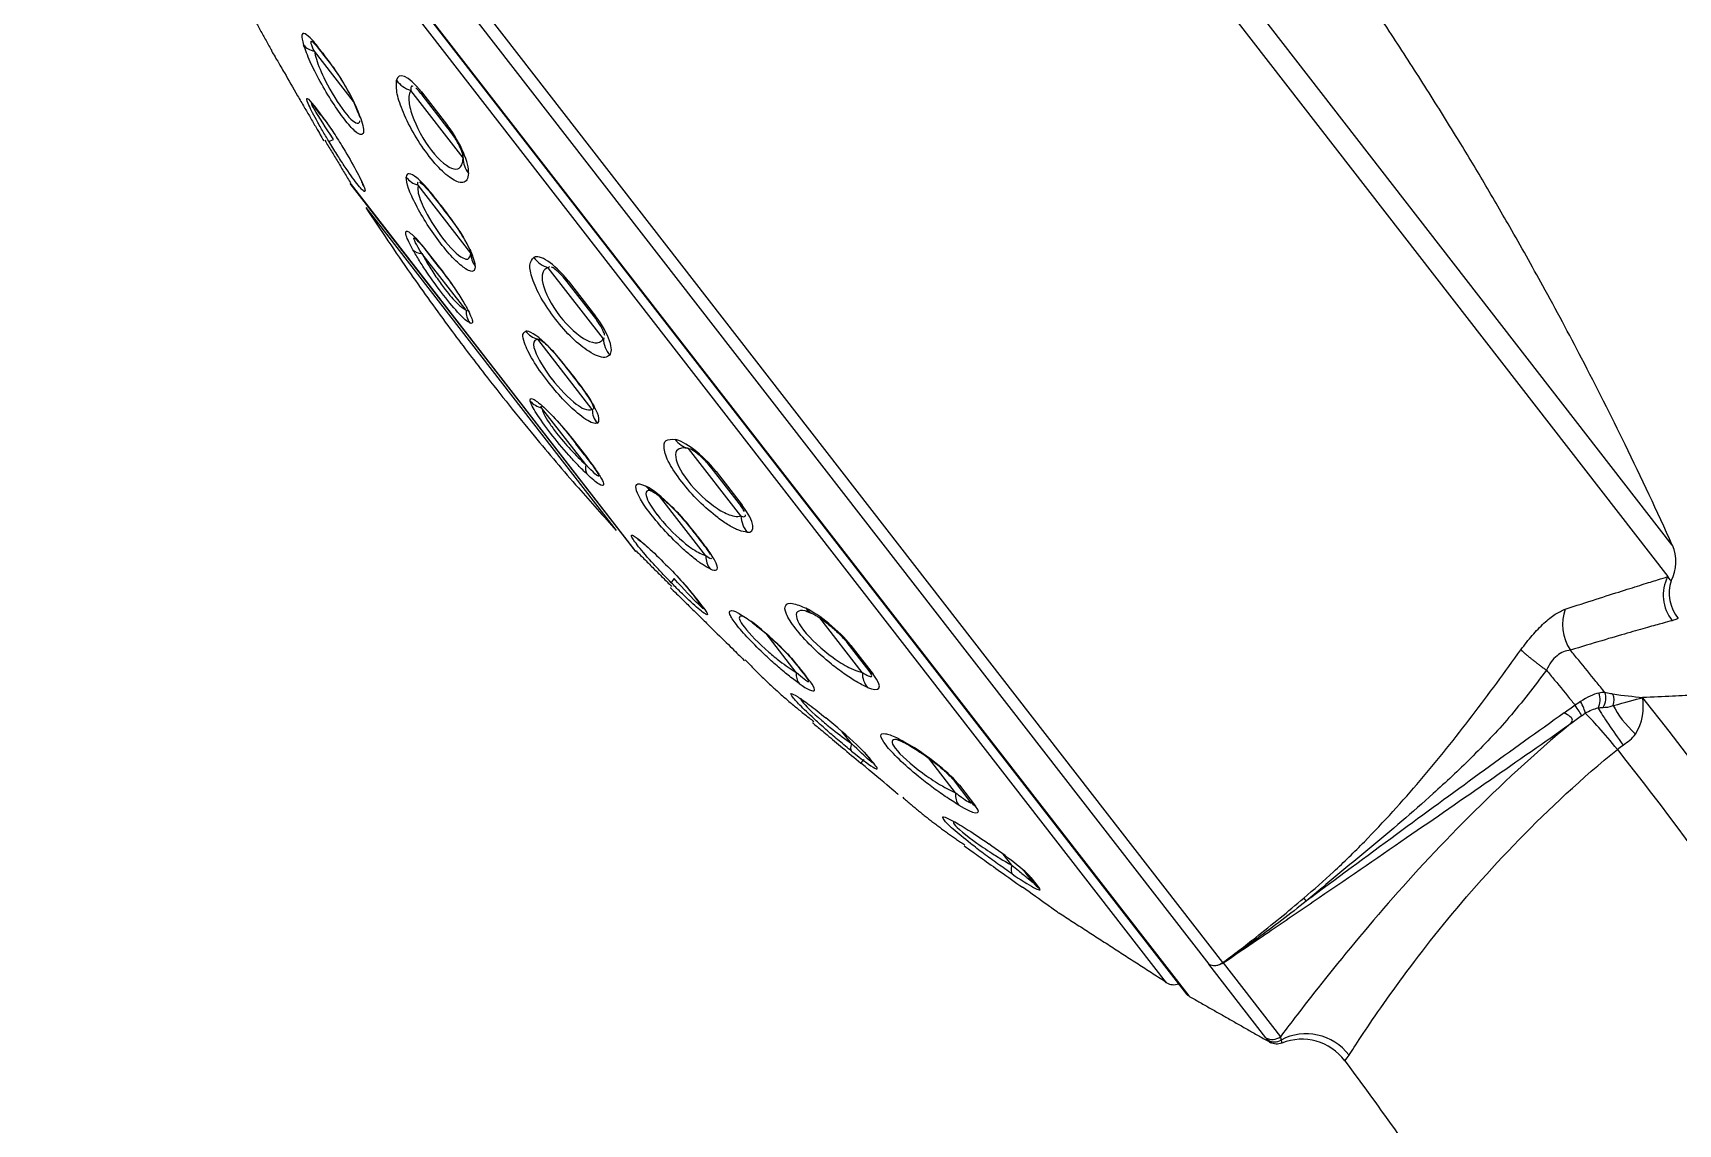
# Model space of a CAD drawing. Extents: x 0 to 1354, y 0 to 992.
# Drawn here: x 839.1 to 900.7, y 640.3 to 681.1 of the extents above; entities that cross this region are included whole.
import ezdxf

# ---------------------------------------------------------------- set-up
doc = ezdxf.new("R2010")
doc.units = 0
doc.header["$LTSCALE"] = 10
doc.header["$MEASUREMENT"] = 0
doc.layers.add('1', color=7, linetype='CONTINUOUS')

msp = doc.modelspace()

# ---------------------------------------------------------------- linework, layer by layer
at = {"layer": '1', "color": 7, "linetype": 'Continuous', "lineweight": -3}
for p, q in [((859.569, 713.246), (900.275, 660.768)), ((900.442, 661.945), (860.87, 712.961)), ((883.635, 646.34), (839.315, 703.476)), ((839.135, 702.957), (883.104, 646.271)), ((840.041, 699.636), (861.198, 672.36)), ((840.092, 699.536), (882.272, 645.158)), ((881.531, 645.58), (840.316, 698.714)), ((848.06, 680.424), (848.062, 680.422)), ((851.12, 678.533), (849.66, 680.416)), ((849.983, 680.34), (849.965, 680.364)), ((850.034, 680.238), (850.016, 680.262)), ((850.034, 680.238), (850.056, 680.21)), ((855.225, 676.426), (853.265, 678.953)), ((853.664, 678.899), (854.641, 677.64)), ((854.656, 677.541), (853.689, 678.787)), ((849.65, 678.375), (849.85, 678.116)), ((849.903, 678.033), (849.704, 678.29)), ((856.342, 668.593), (851.005, 675.474)), ((851.031, 675.437), (861.65, 661.747)), ((855.513, 672.87), (853.542, 675.412)), ((851.586, 674.573), (860.952, 662.499)), ((854.4, 674.647), (854.378, 674.675)), ((854.413, 674.593), (854.391, 674.621)), ((855.331, 670.73), (853.683, 672.854)), ((854.007, 672.757), (854.332, 672.339)), ((854.346, 672.305), (854.024, 672.72)), ((855.522, 672.72), (855.515, 672.723)), ((860.468, 669.666), (858.407, 672.323)), ((861.198, 672.36), (882.356, 645.084)), ((860.131, 670.483), (859.115, 671.793)), ((859.148, 671.83), (860.175, 670.506)), ((860.052, 667.019), (858.011, 669.65)), ((861.68, 661.712), (856.342, 668.593)), ((859.283, 668.316), (859.26, 668.345)), ((859.311, 668.315), (859.288, 668.345)), ((859.808, 664.958), (858.16, 667.083)), ((859.763, 665.322), (859.441, 665.737)), ((859.47, 665.715), (859.795, 665.296)), ((865.611, 663.036), (863.651, 665.563)), ((865.556, 663.488), (864.59, 664.734)), ((864.682, 664.696), (865.658, 663.436)), ((864.3, 661.542), (862.569, 663.773)), ((865.556, 663.488), (865.622, 663.403)), ((863.985, 662.254), (863.964, 662.28)), ((864.053, 662.202), (864.032, 662.228)), ((864.083, 659.752), (863.884, 660.008)), ((863.951, 659.937), (864.152, 659.678)), ((870.149, 657.185), (868.566, 659.227)), ((867.683, 657.181), (866.553, 658.638)), ((870.401, 657.243), (869.579, 658.303)), ((869.724, 658.195), (870.555, 657.124)), ((865.742, 657.629), (865.74, 657.631)), ((867.854, 657.265), (867.869, 657.246)), ((867.884, 657.227), (867.869, 657.246)), ((867.986, 657.132), (867.97, 657.151)), ((870.401, 657.243), (870.406, 657.236)), ((869.744, 654.524), (869.4, 654.967)), ((870.287, 654.129), (870.446, 653.923)), ((873.639, 652.686), (872.624, 653.996)), ((870.455, 653.913), (870.446, 653.923)), ((870.578, 653.789), (870.57, 653.8)), ((874.19, 652.357), (873.593, 653.127)), ((873.782, 652.964), (874.385, 652.186)), ((871.474, 652.633), (871.48, 652.626)), ((875.739, 649.979), (875.421, 650.389)), ((876.554, 649.31), (876.24, 649.715)), ((876.457, 649.515), (876.774, 649.106)), ((877.495, 648.176), (877.488, 648.186)), ((883.108, 646.269), (883.104, 646.271)), ((885.242, 643.518), (883.108, 646.269)), ((883.587, 646.303), (883.592, 646.297)), ((883.643, 646.32), (885.784, 643.56)), ((885.839, 643.322), (885.84, 643.32))]:
    msp.add_line(p, q, dxfattribs=at)
for centre, radius, start, end in [((851.426, 675.743), 0.5, 212.49849, 217.7995), ((862.045, 662.054), 0.5, 217.7995, 223.10116), ((899.075, 661.328), 1.5, 331.57168, 24.28369), ((901.822, 660.153), 1.5, 162.11647, 219.10342), ((881.791, 646.007), 0.5, 238.70103, 291.53692), ((882.509, 645.342), 0.3, 217.7995, 239.28486), ((886.589, 641.466), 2, 36.67825, 112.01392)]:
    msp.add_arc(centre, radius, start, end, dxfattribs=at)
at = {"layer": '1', "color": 7, "linetype": 'Continuous', "lineweight": -3, "extrusion": (-6.12323e-17, 7.4988e-33, -1)}
msp.add_arc((-885.652, 643.783), 0.5, 247.98608, 298.57638, dxfattribs=at)
at = {"layer": '1', "color": 7, "linetype": 'Continuous', "lineweight": -3}
for centre, major_axis, ratio, start_param, end_param in [((849.946, 681.047), (-0.763, -0.24), 0.790647, 0.258383, 0.955246), ((848.762, 680.81), (-0.632, -0.49), 0.999814, 6.129539, 6.283185), ((850.667, 680.729), (-0.632, -0.49), 0.601951, 6.04877, 6.283185), ((853.556, 679.828), (-0.984, 0.179), 0.920519, 0.762673, 1.440702), ((854.479, 679.4), (-0.79, -0.613), 0.336273, 5.969297, 6.283185), ((850.336, 678.78), (0.632, 0.49), 0.820215, 2.987946, 3.141593), ((850.535, 678.524), (-0.632, -0.49), 0.797517, 6.129539, 6.283185), ((852.07, 678.309), (-0.759, -0.252), 0.768418, 6.253134, 6.575553), ((855.446, 678.154), (0.79, 0.613), 0.281505, 2.827704, 3.141593), ((850.882, 677.466), (-0.684, -0.414), 0.069588, 0.056778, 0.698233), ((856.224, 676.388), (-0.998, 0.063), 0.898066, 0.027091, 0.70512), ((852.184, 675.786), (-0.748, -0.283), 0.920959, 6.24363, 6.510766), ((853.752, 676.14), (-0.799, 0.038), 0.944594, 0.651641, 1.348505), ((855.024, 675.112), (0.632, 0.49), 0.274487, 2.907178, 3.141593), ((855.046, 675.083), (-0.632, -0.49), 0.272839, 6.04877, 6.283185), ((854, 673.446), (-0.698, -0.391), 0.638772, 0.144702, 0.786157), ((854.656, 673.21), (0.632, 0.49), 0.327322, 2.987946, 3.141593), ((856.312, 672.84), (-0.8, -0.014), 0.934499, 6.22356, 6.920424), ((858.64, 673.272), (-0.51, 0.86), 0.956087, 1.665107, 2.343136), ((854.978, 672.795), (-0.632, -0.49), 0.290596, 6.129539, 6.283185), ((859.905, 672.406), (-0.79, -0.613), 0.028793, 5.969297, 6.283185), ((856.108, 670.728), (0.359, 0.715), 0.963967, 2.019888, 2.661343), ((860.921, 671.096), (0.79, 0.613), 0.028793, 3.141593, 3.455481), ((858.184, 670.427), (-0.15, 0.786), 0.970968, 2.0263, 2.723163), ((861.446, 669.655), (-0.706, 0.708), 0.956087, 0.798457, 1.476486), ((859.892, 668.835), (0.632, 0.49), 0.091415, 3.141593, 3.376008), ((859.915, 668.806), (-0.632, -0.49), 0.093121, 0, 0.234415), ((858.352, 667.835), (-0.782, -0.17), 0.963967, 0.480249, 1.121705), ((860.834, 667.011), (-0.263, 0.756), 0.974371, 1.233845, 1.930708), ((860.073, 666.227), (0.632, 0.49), 0.290596, 3.141593, 3.295239), ((863.862, 666.54), (0.188, 0.982), 0.898066, 2.436473, 3.114501), ((860.395, 665.812), (-0.632, -0.49), 0.327322, 0, 0.153647), ((860.46, 665.118), (0.552, 0.579), 0.638772, 2.355436, 2.996891), ((865.38, 665.347), (-0.79, -0.613), 0.281505, 0, 0.313888), ((862.642, 664.68), (0.363, 0.713), 0.866208, 2.726411, 3.118255), ((866.346, 664.101), (0.79, 0.613), 0.336273, 3.141593, 3.455481), ((866.531, 663.1), (0.071, 0.997), 0.920519, 1.700891, 2.378919), ((862.275, 662.777), (0.46, 0.655), 0.920959, 2.914012, 3.198367), ((864.596, 662.771), (0.632, 0.49), 0.444971, 3.141593, 3.376008), ((864.617, 662.744), (-0.632, -0.49), 0.446505, 0, 0.234415), ((865.024, 661.609), (0.341, 0.724), 0.882649, 2.049803, 2.746667), ((901.589, 660.06), (0.421, -1.44), 0.990409, 3.938422, 5.107345), ((863.578, 661.098), (0.572, 0.56), 0.069588, 2.443359, 3.084815), ((864.516, 660.499), (0.632, 0.49), 0.797517, 3.141593, 3.295239), ((864.715, 660.242), (-0.632, -0.49), 0.820215, 0, 0.153647), ((868.711, 660.29), (0.439, 0.899), 0.752136, 2.751698, 3.1274), ((897.626, 658.844), (0.449, -1.431), 0.845009, 3.953017, 5.044547), ((866.524, 659.675), (0.47, 0.647), 0.644461, 2.929366, 3.225859), ((870.369, 658.915), (-0.79, -0.613), 0.564247, 0, 0.313888), ((866.29, 658.213), (0.632, 0.49), 0.999814, 3.141593, 3.295239), ((868.317, 657.364), (0.464, 0.651), 0.67172, 2.272821, 2.969684), ((868.501, 657.737), (0.632, 0.49), 0.738431, 3.141593, 3.376008), ((868.516, 657.717), (-0.632, -0.49), 0.739586, 0, 0.234415), ((870.98, 657.364), (0.4, 0.917), 0.794845, 2.089679, 2.767708), ((871.191, 657.856), (0.79, 0.613), 0.610836, 3.141593, 3.455481), ((896.912, 656.016), (0.25, -0.433), 0.241791, 0.465728, 1.609611), ((897.409, 656.182), (0.022, -0.5), 0.658101, 0.827819, 2.023829), ((898.692, 654.545), (-1.171, 1.621), 0.059104, 0.58893, 1.575202), ((897.583, 656.168), (-0.108, -0.488), 0.728057, 1.102948, 2.311081), ((897.881, 656.099), (-0.086, -0.493), 0.754515, 1.387842, 2.281452), ((899.63, 655.332), (-1.467, 1.359), 0.361279, 0.764358, 1.515616), ((898.265, 654.218), (-1.26, 1.553), 0.07539, 4.709308, 5.830934), ((870.268, 654.848), (0.503, 0.622), 0.370072, 2.384959, 3.081822), ((872.71, 655.134), (0.531, 0.847), 0.532582, 2.913526, 3.209486), ((870.613, 654.403), (0.513, 0.614), 0.018443, 2.467967, 3.16483), ((870.613, 654.403), (0.513, 0.614), 0.018443, 2.467967, 3.16483), ((871.079, 654.414), (0.632, 0.49), 0.932162, 3.141593, 3.376008), ((871.087, 654.403), (-0.632, -0.49), 0.932781, 0, 0.234415), ((874.383, 653.74), (-0.79, -0.613), 0.791757, 0, 0.313888), ((874.359, 653.008), (0.516, 0.857), 0.591366, 2.274383, 2.952412), ((874.981, 652.97), (0.79, 0.613), 0.825606, 3.141593, 3.455481), ((876.337, 650.458), (0.563, 0.827), 0.329999, 2.392717, 3.070746), ((877.03, 650.328), (-0.79, -0.613), 0.941765, 0, 0.313888), ((876.72, 649.965), (0.578, 0.816), 0.03633, 2.96891, 3.166156), ((877.344, 649.923), (0.79, 0.613), 0.95956, 3.141593, 3.455481), ((884.953, 647.168), (0.095, -0.121), 0.06588, 3.583979, 4.233587), ((883.356, 646.695), (-0.395, -0.306), 0.902957, 0.411505, 1.57674), ((883.359, 646.693), (-0.395, -0.306), 0.902957, 0.411549, 1.45248), ((852.715, 685.664), (43.775, 33.955), 0.902958, 4.717243, 4.718332), ((885.482, 643.956), (0.395, 0.306), 0.995323, 3.553142, 4.703662), ((886.791, 641.705), (-1.615, 1.179), 0.972943, 4.421123, 5.84877), ((885.563, 643.869), (0.344, 0.362), 0.994828, 3.402967, 4.41939)]:
    msp.add_ellipse(centre, major_axis=major_axis, ratio=ratio, start_param=start_param, end_param=end_param, dxfattribs=at)
for points, knots in [([(900.442, 661.945), (899.873, 663.208), (898.772, 665.552), (897.145, 668.78), (895.695, 671.491), (894.449, 673.71), (893.358, 675.581), (892.277, 677.375), (891.118, 679.231), (889.789, 681.285), (888.195, 683.652), (886.153, 686.541), (884.571, 688.648), (883.679, 689.798)], [0, 0, 0, 0, 0.127492, 0.238457, 0.332806, 0.410489, 0.472843, 0.532186, 0.603305, 0.674314, 0.75745, 0.866048, 1, 1, 1, 1]), ([(849.965, 680.364), (849.836, 680.529), (849.706, 680.699), (849.477, 680.954), (849.38, 681.039), (849.176, 681.132), (849.159, 680.971), (849.257, 680.661)], [0, 0, 0, 0, 0.25, 0.25, 0.5, 0.5, 1, 1, 1, 1]), ([(851.398, 677.9), (851.434, 677.781), (851.503, 677.552), (851.505, 677.353), (851.418, 677.271), (851.204, 677.373), (850.8, 677.836), (850.33, 678.5), (849.875, 679.28), (849.472, 680.066), (849.329, 680.461), (849.257, 680.661)], [0, 0, 0, 0, 0.087607, 0.169371, 0.250856, 0.377447, 0.501128, 0.621802, 0.747777, 0.872041, 1, 1, 1, 1]), ([(849.66, 680.416), (849.548, 680.651), (849.503, 680.801), (849.56, 680.789), (849.566, 680.787), (849.573, 680.783)], [0, 0, 0, 0, 0.910021, 0.910021, 1, 1, 1, 1]), ([(849.573, 680.783), (849.601, 680.766), (849.645, 680.723), (849.783, 680.563), (849.888, 680.427), (850.016, 680.262)], [0, 0, 0, 0, 0.445139, 0.445139, 1, 1, 1, 1]), ([(848.062, 680.422), (848.074, 680.403), (848.097, 680.366), (848.273, 680.067), (848.583, 679.536), (848.952, 678.898), (849.283, 678.327), (849.429, 678.075), (849.501, 677.951)], [0, 0, 0, 0, 0.178327, 0.339125, 0.500023, 0.752204, 0.878517, 1, 1, 1, 1]), ([(849.66, 680.416), (849.682, 680.322), (849.749, 680.028), (850.088, 679.215), (850.559, 678.447), (851.016, 677.858), (851.277, 677.65), (851.355, 677.77), (851.363, 677.82)], [0, 0, 0, 0, 0.097099, 0.305185, 0.602436, 0.603236, 0.900981, 1, 1, 1, 1]), ([(851.398, 677.9), (851.291, 678.223), (851.07, 678.691), (850.668, 679.38), (850.524, 679.605), (850.244, 680.004), (850.113, 680.173), (849.983, 680.34)], [0, 0, 0, 0, 0.5, 0.5, 0.75, 0.75, 1, 1, 1, 1]), ([(850.018, 680.261), (850.146, 680.104), (850.338, 679.846), (850.606, 679.451), (850.792, 679.151), (850.959, 678.853), (851.153, 678.47), (851.255, 678.223), (851.305, 678.073)], [0, 0, 0, 0, 0.266623, 0.392615, 0.515594, 0.636826, 0.757699, 1, 1, 1, 1]), ([(855.427, 675.854), (855.413, 675.764), (855.386, 675.588), (855.231, 675.489), (854.961, 675.534), (854.541, 675.8), (853.954, 676.459), (853.384, 677.289), (852.972, 678.129), (852.714, 678.876), (852.725, 679.177), (852.731, 679.331)], [0, 0, 0, 0, 0.087456, 0.169153, 0.25014, 0.377375, 0.499739, 0.622279, 0.749894, 0.871256, 1, 1, 1, 1]), ([(850.2, 677.049), (850.119, 677.185), (849.951, 677.467), (849.657, 677.99), (849.387, 678.52), (849.338, 678.753), (849.543, 678.504), (849.65, 678.375)], [0, 0, 0, 0, 0.121003, 0.24993, 0.500418, 0.740079, 1, 1, 1, 1]), ([(853.265, 678.953), (853.248, 678.917), (853.201, 678.82), (853.185, 678.539), (853.313, 677.887), (853.743, 677.087), (854.337, 676.321), (854.835, 675.925), (855.119, 676.047), (855.206, 676.235), (855.22, 676.375), (855.225, 676.426)], [0, 0, 0, 0, 0.046355, 0.127416, 0.254336, 0.50001, 0.500136, 0.746142, 0.872777, 0.954138, 1, 1, 1, 1]), ([(853.354, 679.105), (853.308, 679.121), (853.257, 679.102), (853.262, 678.995), (853.265, 678.953)], [0, 0, 0, 0, 0.602963, 1, 1, 1, 1]), ([(853.689, 678.787), (853.633, 678.856), (853.548, 678.959), (853.477, 679.024), (853.455, 679.043)], [0, 0, 0, 0, 0.664787, 1, 1, 1, 1]), ([(850.376, 677.118), (850.093, 677.545), (849.82, 677.977), (849.595, 678.364), (849.552, 678.445), (849.556, 678.474), (849.605, 678.417), (849.704, 678.29)], [0, 0, 0, 0, 0.5, 0.5, 0.75, 0.75, 1, 1, 1, 1]), ([(849.85, 678.116), (849.945, 677.99), (850.126, 677.75), (850.474, 677.23), (850.882, 676.571), (851.218, 675.977), (851.429, 675.56), (851.486, 675.423), (851.514, 675.355)], [0, 0, 0, 0, 0.178327, 0.339125, 0.500023, 0.752204, 0.878517, 1, 1, 1, 1]), ([(849.888, 678.053), (849.952, 677.97), (850.087, 677.79), (850.245, 677.567), (850.324, 677.452)], [0, 0, 0, 0, 0.515527, 1, 1, 1, 1]), ([(849.501, 677.951), (849.578, 677.817), (849.729, 677.557), (849.948, 677.18), (850.015, 677.063), (850.015, 677.062), (850.015, 677.062)], [0, 0, 0, 0, 0.26018, 0.505794, 0.999067, 1, 1, 1, 1]), ([(855.225, 676.426), (855.223, 676.469), (855.217, 676.575), (855.103, 676.857), (854.899, 677.212), (854.727, 677.444), (854.656, 677.541)], [0, 0, 0, 0, 0.200427, 0.49953, 0.790892, 1, 1, 1, 1]), ([(851.514, 675.355), (851.534, 675.296), (851.573, 675.18), (851.527, 675.143), (851.287, 675.402), (850.875, 675.983), (850.493, 676.571), (850.3, 676.887), (850.2, 677.049)], [0, 0, 0, 0, 0.130106, 0.252927, 0.499594, 0.746402, 0.869479, 1, 1, 1, 1]), ([(851.333, 675.747), (851.333, 675.747), (851.372, 675.664), (851.403, 675.594), (851.425, 675.535)], [0, 0, 0, 0, 0.000115, 1, 1, 1, 1]), ([(854.378, 674.675), (854.223, 674.875), (854.064, 675.08), (853.759, 675.434), (853.614, 675.581), (853.25, 675.881), (853.104, 675.886), (853.096, 675.712)], [0, 0, 0, 0, 0.25, 0.25, 0.5, 0.5, 1, 1, 1, 1]), ([(855.677, 672.384), (855.67, 672.32), (855.658, 672.196), (855.527, 672.168), (855.288, 672.281), (854.91, 672.595), (854.383, 673.216), (853.858, 673.953), (853.443, 674.68), (853.138, 675.339), (853.11, 675.586), (853.096, 675.712)], [0, 0, 0, 0, 0.087607, 0.169371, 0.250856, 0.377447, 0.501128, 0.621802, 0.747777, 0.872041, 1, 1, 1, 1]), ([(853.587, 675.526), (853.614, 675.516), (853.651, 675.491), (853.769, 675.385), (853.863, 675.283), (854.096, 675.003), (854.236, 674.822), (854.391, 674.621)], [0, 0, 0, 0, 0.248031, 0.248031, 0.624016, 0.624016, 1, 1, 1, 1]), ([(853.542, 675.412), (853.533, 675.357), (853.507, 675.184), (853.706, 674.55), (854.179, 673.78), (854.731, 673.07), (855.136, 672.679), (855.455, 672.611), (855.491, 672.771), (855.513, 672.87)], [0, 0, 0, 0, 0.080562, 0.253207, 0.499831, 0.500495, 0.747529, 0.843295, 1, 1, 1, 1]), ([(851.586, 674.573), (852.129, 673.741), (853.161, 672.214), (854.651, 670.144), (855.591, 668.904), (856.024, 668.346)], [0, 0, 0, 0, 0.389678, 0.722924, 1, 1, 1, 1]), ([(855.677, 672.384), (855.674, 672.573), (855.532, 672.938), (855.166, 673.58), (855.021, 673.807), (854.714, 674.243), (854.556, 674.445), (854.4, 674.647)], [0, 0, 0, 0, 0.5, 0.5, 0.75, 0.75, 1, 1, 1, 1]), ([(854.413, 674.593), (854.571, 674.39), (854.725, 674.192), (855, 673.818), (855.119, 673.645), (855.219, 673.488), (855.221, 673.483), (855.224, 673.479)], [0, 0, 0, 0, 0.492929, 0.492929, 0.985859, 0.985859, 1, 1, 1, 1]), ([(853.345, 672.995), (853.29, 673.097), (853.177, 673.307), (853.059, 673.603), (853.076, 673.764), (853.427, 673.481), (853.809, 673.005), (854.007, 672.757)], [0, 0, 0, 0, 0.121003, 0.24993, 0.500418, 0.740079, 1, 1, 1, 1]), ([(853.403, 673.435), (853.433, 673.422), (853.494, 673.365), (853.692, 673.142), (853.842, 672.955), (854.024, 672.72)], [0, 0, 0, 0, 0.462834, 0.462834, 1, 1, 1, 1]), ([(855.471, 670.254), (855.419, 670.287), (855.319, 670.35), (855.009, 670.654), (854.5, 671.261), (853.954, 672.015), (853.572, 672.603), (853.422, 672.862), (853.345, 672.995)], [0, 0, 0, 0, 0.130106, 0.252927, 0.499594, 0.746402, 0.869479, 1, 1, 1, 1]), ([(853.683, 672.854), (853.763, 672.707), (853.918, 672.421), (854.237, 671.936), (854.609, 671.424), (855.049, 670.91), (855.234, 670.792), (855.331, 670.73)], [0, 0, 0, 0, 0.179168, 0.347393, 0.501625, 0.737142, 1, 1, 1, 1]), ([(860.706, 669.05), (860.649, 669.013), (860.541, 668.942), (860.265, 669), (859.866, 669.211), (859.319, 669.64), (858.875, 670.147), (858.48, 670.656), (858.097, 671.214), (857.786, 671.924), (857.672, 672.485), (857.803, 672.631), (857.87, 672.706)], [0, 0, 0, 0, 0.087458, 0.169158, 0.250147, 0.37738, 0.499751, 0.500394, 0.622942, 0.750385, 0.871489, 1, 1, 1, 1]), ([(854.332, 672.339), (854.473, 672.153), (854.74, 671.801), (855.114, 671.247), (855.441, 670.694), (855.584, 670.348), (855.569, 670.223), (855.503, 670.244), (855.471, 670.254)], [0, 0, 0, 0, 0.178327, 0.339125, 0.500023, 0.752204, 0.878517, 1, 1, 1, 1]), ([(858.407, 672.323), (858.373, 672.31), (858.279, 672.273), (858.171, 672.111), (858.152, 671.649), (858.521, 670.927), (859.145, 670.122), (859.753, 669.585), (860.206, 669.49), (860.388, 669.555), (860.447, 669.636), (860.468, 669.666)], [0, 0, 0, 0, 0.046355, 0.127416, 0.254336, 0.50001, 0.500136, 0.746142, 0.872777, 0.954138, 1, 1, 1, 1]), ([(859.115, 671.793), (859.045, 671.878), (858.879, 672.082), (858.676, 672.264), (858.567, 672.328), (858.531, 672.342)], [0, 0, 0, 0, 0.303083, 0.72806, 1, 1, 1, 1]), ([(860.517, 669.782), (860.513, 669.82), (860.478, 669.941), (860.353, 670.182), (860.196, 670.394), (860.131, 670.483)], [0, 0, 0, 0, 0.269795, 0.694903, 1, 1, 1, 1]), ([(860.237, 666.505), (860.185, 666.5), (860.083, 666.49), (859.824, 666.629), (859.453, 666.912), (858.951, 667.386), (858.34, 668.112), (857.782, 668.905), (857.511, 669.485), (857.425, 669.861), (857.518, 669.92), (857.565, 669.95)], [0, 0, 0, 0, 0.087565, 0.16929, 0.250736, 0.377265, 0.500887, 0.639925, 0.78603, 0.891403, 1, 1, 1, 1]), ([(859.288, 668.345), (859.127, 668.552), (858.962, 668.765), (858.62, 669.167), (858.444, 669.355), (857.957, 669.812), (857.689, 669.974), (857.565, 669.95)], [0, 0, 0, 0, 0.25, 0.25, 0.5, 0.5, 1, 1, 1, 1]), ([(858.011, 669.65), (857.97, 669.637), (857.839, 669.598), (857.848, 669.211), (858.248, 668.535), (858.819, 667.799), (859.314, 667.294), (859.822, 666.98), (859.964, 667.004), (860.052, 667.019)], [0, 0, 0, 0, 0.080562, 0.253207, 0.499831, 0.500495, 0.747529, 0.843295, 1, 1, 1, 1]), ([(858.053, 669.651), (858.123, 669.633), (858.25, 669.535), (858.533, 669.244), (858.66, 669.099), (858.942, 668.755), (859.099, 668.553), (859.26, 668.345)], [0, 0, 0, 0, 0.443294, 0.443294, 0.721647, 0.721647, 1, 1, 1, 1]), ([(856.024, 668.346), (856.63, 667.564), (857.781, 666.128), (859.433, 664.186), (860.473, 663.023), (860.952, 662.499)], [0, 0, 0, 0, 0.388064, 0.721562, 1, 1, 1, 1]), ([(859.283, 668.316), (859.445, 668.106), (859.594, 667.915), (859.837, 667.582), (859.931, 667.442), (860.068, 667.205), (860.103, 667.117), (860.105, 667.067)], [0, 0, 0, 0, 0.320135, 0.320135, 0.64027, 0.64027, 1, 1, 1, 1]), ([(860.237, 666.505), (860.35, 666.544), (860.32, 666.766), (860.051, 667.283), (859.926, 667.484), (859.635, 667.898), (859.473, 668.106), (859.311, 668.315)], [0, 0, 0, 0, 0.5, 0.5, 0.75, 0.75, 1, 1, 1, 1]), ([(857.734, 667.336), (857.733, 667.369), (857.73, 667.438), (857.86, 667.415), (858.19, 667.171), (858.838, 666.505), (859.254, 665.985), (859.47, 665.715)], [0, 0, 0, 0, 0.121003, 0.24993, 0.500418, 0.740079, 1, 1, 1, 1]), ([(859.86, 664.596), (859.751, 664.703), (859.538, 664.912), (859.064, 665.427), (858.47, 666.143), (858.008, 666.788), (857.789, 667.165), (857.753, 667.278), (857.734, 667.336)], [0, 0, 0, 0, 0.130106, 0.252927, 0.499594, 0.746402, 0.869479, 1, 1, 1, 1]), ([(858.16, 667.083), (858.177, 667.016), (858.211, 666.887), (858.425, 666.536), (858.756, 666.077), (859.267, 665.472), (859.621, 665.136), (859.808, 664.958)], [0, 0, 0, 0, 0.179168, 0.347393, 0.501625, 0.737142, 1, 1, 1, 1]), ([(865.845, 662.425), (865.747, 662.441), (865.558, 662.474), (865.174, 662.671), (864.671, 663.017), (864.034, 663.561), (863.373, 664.316), (862.876, 665.052), (862.705, 665.581), (862.766, 665.917), (863.018, 665.907), (863.148, 665.901)], [0, 0, 0, 0, 0.087456, 0.169153, 0.25014, 0.377375, 0.499739, 0.622279, 0.749894, 0.871256, 1, 1, 1, 1]), ([(859.763, 665.322), (859.944, 665.088), (860.088, 664.897), (860.255, 664.65), (860.295, 664.576), (860.301, 664.543)], [0, 0, 0, 0, 0.538648, 0.538648, 1, 1, 1, 1]), ([(859.795, 665.296), (859.927, 665.122), (860.178, 664.791), (860.422, 664.405), (860.517, 664.149), (860.384, 664.16), (860.122, 664.354), (859.946, 664.516), (859.86, 664.596)], [0, 0, 0, 0, 0.178327, 0.339125, 0.500023, 0.752204, 0.878517, 1, 1, 1, 1]), ([(863.651, 665.563), (863.6, 665.571), (863.461, 665.593), (863.257, 665.555), (863.069, 665.31), (863.33, 664.728), (863.923, 663.962), (864.592, 663.346), (865.192, 663.061), (865.467, 663.007), (865.573, 663.028), (865.611, 663.036)], [0, 0, 0, 0, 0.046355, 0.127416, 0.254336, 0.50001, 0.500136, 0.746142, 0.872777, 0.954138, 1, 1, 1, 1]), ([(864.59, 664.734), (864.514, 664.828), (864.332, 665.052), (864.037, 665.339), (863.818, 665.5), (863.726, 665.538), (863.702, 665.546)], [0, 0, 0, 0, 0.226858, 0.544954, 0.873301, 1, 1, 1, 1]), ([(864.463, 661.057), (864.367, 661.108), (864.181, 661.207), (863.815, 661.483), (863.35, 661.888), (862.78, 662.449), (862.217, 663.116), (861.802, 663.711), (861.66, 664.088), (861.706, 664.293), (861.941, 664.201), (862.061, 664.154)], [0, 0, 0, 0, 0.087607, 0.169371, 0.250856, 0.377447, 0.501128, 0.621802, 0.747777, 0.872041, 1, 1, 1, 1]), ([(862.215, 663.987), (862.112, 663.999), (861.966, 663.894), (862.217, 663.418), (862.73, 662.757), (863.255, 662.212), (863.908, 661.713), (864.15, 661.608), (864.3, 661.542)], [0, 0, 0, 0, 0.169733, 0.443924, 0.444662, 0.719309, 0.825779, 1, 1, 1, 1]), ([(864.032, 662.228), (863.888, 662.414), (863.739, 662.607), (863.402, 663.002), (863.216, 663.202), (862.662, 663.747), (862.297, 664.034), (862.061, 664.154)], [0, 0, 0, 0, 0.25, 0.25, 0.5, 0.5, 1, 1, 1, 1]), ([(862.308, 663.965), (862.29, 663.971), (862.258, 663.98), (862.228, 663.985), (862.215, 663.987)], [0, 0, 0, 0, 0.513755, 1, 1, 1, 1]), ([(862.259, 663.977), (862.363, 663.923), (862.541, 663.803), (862.828, 663.558), (863.058, 663.34), (863.296, 663.092), (863.62, 662.723), (863.839, 662.45), (863.978, 662.265)], [0, 0, 0, 0, 0.239123, 0.359362, 0.480082, 0.603088, 0.729915, 1, 1, 1, 1]), ([(865.746, 663.198), (865.734, 663.224), (865.687, 663.309), (865.609, 663.417), (865.556, 663.488)], [0, 0, 0, 0, 0.333837, 1, 1, 1, 1]), ([(863.21, 663.208), (863.31, 663.096), (863.414, 662.973), (863.668, 662.663), (863.819, 662.468), (863.964, 662.28)], [0, 0, 0, 0, 0.417864, 0.417864, 1, 1, 1, 1]), ([(865.611, 663.036), (865.652, 663.023), (865.753, 662.991), (865.785, 663.037), (865.781, 663.084)], [0, 0, 0, 0, 0.401743, 1, 1, 1, 1]), ([(863.005, 660.541), (862.873, 660.678), (862.616, 660.943), (862.142, 661.458), (861.681, 662.002), (861.489, 662.3), (861.535, 662.336), (861.638, 662.269), (861.691, 662.235)], [0, 0, 0, 0, 0.130106, 0.252927, 0.499594, 0.746402, 0.869479, 1, 1, 1, 1]), ([(861.691, 662.235), (861.749, 662.191), (861.87, 662.1), (862.224, 661.788), (862.776, 661.259), (863.505, 660.489), (863.799, 660.126), (863.951, 659.937)], [0, 0, 0, 0, 0.121003, 0.24993, 0.500418, 0.740079, 1, 1, 1, 1]), ([(861.843, 662.104), (861.895, 662.068), (861.955, 662.021), (862.025, 661.963), (862.025, 661.963)], [0, 0, 0, 0, 0.999956, 1, 1, 1, 1]), ([(863.985, 662.254), (864.13, 662.066), (864.253, 661.908), (864.394, 661.711), (864.435, 661.65), (864.463, 661.6)], [0, 0, 0, 0, 0.629153, 0.629153, 1, 1, 1, 1]), ([(864.463, 661.057), (864.69, 660.95), (864.786, 661.009), (864.662, 661.339), (864.577, 661.488), (864.344, 661.828), (864.198, 662.014), (864.053, 662.202)], [0, 0, 0, 0, 0.5, 0.5, 0.75, 0.75, 1, 1, 1, 1]), ([(896.44, 659.554), (896.835, 659.681), (897.616, 659.932), (898.567, 660.235), (899.333, 660.477), (899.921, 660.66), (900.157, 660.732), (900.275, 660.768)], [0, 0, 0, 0, 0.208256, 0.411317, 0.610219, 0.806062, 1, 1, 1, 1]), ([(862.972, 660.359), (862.972, 660.359), (863.068, 660.265), (863.379, 659.959), (863.594, 659.748), (863.704, 659.64)], [0, 0, 0, 0, 0.492595, 0.738852, 1, 1, 1, 1]), ([(864.152, 659.678), (864.225, 659.581), (864.363, 659.396), (864.37, 659.315), (864.173, 659.437), (863.784, 659.777), (863.348, 660.195), (863.118, 660.427), (863.005, 660.541)], [0, 0, 0, 0, 0.178327, 0.339125, 0.500023, 0.752204, 0.878517, 1, 1, 1, 1]), ([(864.083, 659.752), (864.181, 659.626), (864.225, 659.564), (864.196, 659.566), (864.127, 659.629), (863.812, 659.94), (863.457, 660.316), (863.115, 660.695)], [0, 0, 0, 0, 0.25, 0.25, 0.5, 0.5, 1, 1, 1, 1]), ([(863.426, 660.56), (863.518, 660.456), (863.694, 660.248), (863.835, 660.073), (863.9, 659.989)], [0, 0, 0, 0, 0.481906, 1, 1, 1, 1]), ([(863.704, 659.64), (863.806, 659.54), (864.016, 659.334), (864.486, 658.872), (865.082, 658.287), (865.645, 657.73), (865.707, 657.665), (865.74, 657.631)], [0, 0, 0, 0, 0.121003, 0.24993, 0.500418, 0.740079, 1, 1, 1, 1]), ([(870.342, 656.627), (870.207, 656.691), (869.946, 656.817), (869.477, 657.123), (868.905, 657.558), (868.23, 658.152), (867.621, 658.839), (867.244, 659.421), (867.247, 659.725), (867.497, 659.818), (867.861, 659.664), (868.048, 659.584)], [0, 0, 0, 0, 0.087456, 0.169153, 0.25014, 0.377375, 0.499739, 0.622279, 0.749894, 0.871256, 1, 1, 1, 1]), ([(894.78, 658.033), (894.92, 658.218), (895.197, 658.585), (895.64, 659.036), (896.071, 659.391), (896.318, 659.5), (896.44, 659.554)], [0, 0, 0, 0, 0.255199, 0.507298, 0.755172, 1, 1, 1, 1]), ([(867.784, 656.775), (867.653, 656.872), (867.398, 657.06), (866.963, 657.425), (866.453, 657.887), (865.881, 658.452), (865.41, 659.001), (865.146, 659.401), (865.198, 659.526), (865.451, 659.466), (865.799, 659.227), (865.976, 659.106)], [0, 0, 0, 0, 0.087607, 0.169371, 0.250856, 0.377447, 0.501128, 0.621802, 0.747777, 0.872041, 1, 1, 1, 1]), ([(865.663, 659.291), (865.64, 659.295), (865.494, 659.302), (865.548, 659.123), (865.935, 658.625), (866.429, 658.121), (867.159, 657.521), (867.482, 657.311), (867.683, 657.181)], [0, 0, 0, 0, 0.048852, 0.362963, 0.363809, 0.678442, 0.800414, 1, 1, 1, 1]), ([(867.97, 657.151), (867.862, 657.291), (867.749, 657.438), (867.461, 657.769), (867.288, 657.953), (866.729, 658.503), (866.305, 658.867), (865.976, 659.106)], [0, 0, 0, 0, 0.25, 0.25, 0.5, 0.5, 1, 1, 1, 1]), ([(866.082, 659.009), (866.238, 658.896), (866.479, 658.704), (866.823, 658.398), (867.075, 658.156), (867.315, 657.909), (867.613, 657.576), (867.791, 657.356), (867.891, 657.22)], [0, 0, 0, 0, 0.244402, 0.365804, 0.486757, 0.609126, 0.734486, 1, 1, 1, 1]), ([(868.008, 659.486), (867.88, 659.508), (867.583, 659.49), (867.698, 659.096), (868.203, 658.445), (868.879, 657.819), (869.591, 657.39), (869.945, 657.234), (870.095, 657.198), (870.149, 657.185)], [0, 0, 0, 0, 0.14528, 0.426884, 0.427029, 0.709015, 0.854171, 0.947431, 1, 1, 1, 1]), ([(868.094, 659.469), (868.064, 659.476), (868.036, 659.482), (868.009, 659.486), (868.008, 659.486)], [0, 0, 0, 0, 0.993424, 1, 1, 1, 1]), ([(868.255, 659.4), (868.358, 659.349), (868.572, 659.223), (868.933, 658.956), (869.3, 658.625), (869.509, 658.393), (869.608, 658.27)], [0, 0, 0, 0, 0.252254, 0.50235, 0.747913, 1, 1, 1, 1]), ([(900.435, 659.121), (900.323, 659.09), (900.096, 659.029), (899.53, 658.873), (898.777, 658.659), (897.825, 658.381), (897.033, 658.14), (896.63, 658.018)], [0, 0, 0, 0, 0.186365, 0.379415, 0.579269, 0.786065, 1, 1, 1, 1]), ([(900.658, 659.207), (900.65, 659.201), (900.635, 659.189), (900.502, 659.144), (900.435, 659.121)], [0, 0, 0, 0, 0.499971, 1, 1, 1, 1]), ([(867.363, 657.876), (867.409, 657.822), (867.454, 657.768), (867.633, 657.551), (867.759, 657.388), (867.869, 657.246)], [0, 0, 0, 0, 0.247307, 0.247307, 1, 1, 1, 1]), ([(886.663, 648.745), (887.035, 649.069), (887.812, 649.746), (889.288, 651.194), (890.692, 652.742), (892.006, 654.336), (893.276, 655.956), (894.179, 657.203), (894.78, 658.033)], [0, 0, 0, 0, 0.120079, 0.250381, 0.501072, 0.626288, 0.751115, 1, 1, 1, 1]), ([(896.63, 658.018), (896.545, 658.007), (896.385, 657.986), (896.128, 657.828), (895.9, 657.587), (895.793, 657.375), (895.738, 657.268)], [0, 0, 0, 0, 0.274281, 0.516803, 0.755173, 1, 1, 1, 1]), ([(897.918, 656.439), (897.808, 656.576), (897.697, 656.713), (897.372, 657.114), (897.157, 657.377), (896.838, 657.766), (896.734, 657.892), (896.63, 658.018)], [0, 0, 0, 0, 0.259237, 0.259237, 0.759351, 0.759351, 1, 1, 1, 1]), ([(868.156, 656.837), (868.156, 656.83), (868.151, 656.827), (868.091, 656.837), (867.914, 656.974), (867.683, 657.181)], [0, 0, 0, 0, 0.158248, 0.158248, 1, 1, 1, 1]), ([(867.784, 656.775), (868.106, 656.546), (868.327, 656.443), (868.376, 656.551), (868.345, 656.63), (868.204, 656.851), (868.095, 656.99), (867.986, 657.132)], [0, 0, 0, 0, 0.5, 0.5, 0.75, 0.75, 1, 1, 1, 1]), ([(867.884, 657.227), (867.993, 657.086), (868.074, 656.983), (868.135, 656.891), (868.146, 656.871), (868.152, 656.856)], [0, 0, 0, 0, 0.713425, 0.713425, 1, 1, 1, 1]), ([(870.149, 657.185), (870.21, 657.147), (870.36, 657.053), (870.497, 657.011), (870.516, 657.079), (870.435, 657.195), (870.401, 657.243)], [0, 0, 0, 0, 0.200427, 0.49953, 0.790892, 1, 1, 1, 1]), ([(895.738, 657.268), (895.281, 656.668), (894.401, 655.514), (892.95, 654.001), (891.595, 652.725), (890.327, 651.616), (889.134, 650.615), (887.936, 649.627), (887.144, 648.963), (886.748, 648.632)], [0, 0, 0, 0, 0.180769, 0.347878, 0.502293, 0.627441, 0.75204, 0.876133, 1, 1, 1, 1]), ([(895.738, 657.268), (895.839, 657.146), (895.94, 657.024), (896.255, 656.64), (896.469, 656.379), (896.725, 656.064), (896.768, 656.011), (896.81, 655.958)], [0, 0, 0, 0, 0.280463, 0.280463, 0.87932, 0.87932, 1, 1, 1, 1]), ([(869.752, 654.238), (869.598, 654.364), (869.3, 654.608), (868.841, 655.004), (868.343, 655.451), (867.835, 655.933), (867.515, 656.287), (867.441, 656.441), (867.694, 656.308), (868.136, 656.005), (868.565, 655.662), (868.783, 655.488)], [0, 0, 0, 0, 0.087607, 0.169371, 0.250856, 0.377447, 0.501128, 0.621802, 0.747777, 0.872041, 1, 1, 1, 1]), ([(867.88, 656.197), (867.837, 656.201), (867.841, 656.168), (868.002, 655.961), (868.406, 655.572), (869.138, 654.97), (869.512, 654.695), (869.744, 654.524)], [0, 0, 0, 0, 0.21307, 0.214115, 0.60278, 0.753452, 1, 1, 1, 1]), ([(898.219, 656.371), (898.19, 656.376), (898.16, 656.383), (898.059, 656.406), (897.988, 656.424), (897.918, 656.439)], [0, 0, 0, 0, 0.300602, 0.300602, 1, 1, 1, 1]), ([(902.906, 656.38), (902.887, 656.38), (902.85, 656.38), (902.549, 656.375), (902.062, 656.362), (901.365, 656.337), (900.472, 656.299), (899.714, 656.262), (899.331, 656.243)], [0, 0, 0, 0, 0.157597, 0.318341, 0.482591, 0.6507, 0.823036, 1, 1, 1, 1]), ([(939.976, 528.889), (940.039, 551.62), (937.023, 574.343), (927.061, 606.971), (922.87, 617.497), (912.549, 637.696), (906.427, 647.332), (899.333, 656.24)], [0, 0, 0, 0, 0.5, 0.5, 0.75, 0.75, 1, 1, 1, 1]), ([(868.291, 655.306), (868.291, 655.306), (868.292, 655.305), (868.379, 655.232), (868.811, 654.868), (869.399, 654.376), (869.864, 653.987), (870.1, 653.789)], [0, 0, 0, 0, 0.002345, 0.243672, 0.495599, 0.744105, 1, 1, 1, 1]), ([(870.57, 653.8), (870.512, 653.875), (870.45, 653.955), (870.248, 654.177), (870.108, 654.318), (869.61, 654.79), (869.17, 655.173), (868.783, 655.488)], [0, 0, 0, 0, 0.25, 0.25, 0.5, 0.5, 1, 1, 1, 1]), ([(884.92, 647.188), (885.017, 647.254), (885.113, 647.32), (885.815, 647.798), (886.415, 648.207), (888.196, 649.424), (889.361, 650.221), (892.633, 652.473), (894.683, 653.895), (896.647, 655.276)], [0, 0, 0, 0, 0.023071, 0.023071, 0.168021, 0.168021, 0.45792, 0.45792, 1, 1, 1, 1]), ([(896.647, 655.276), (893.925, 653.014), (891.531, 650.533), (888.64, 647.198), (887.759, 646.108), (886.517, 644.527), (886.075, 643.946), (885.784, 643.561)], [0, 0, 0, 0, 0.513419, 0.513419, 0.78575, 0.78575, 1, 1, 1, 1]), ([(896.397, 655.668), (894.438, 654.28), (892.421, 652.811), (889.215, 650.455), (888.078, 649.614), (886.862, 648.716), (886.805, 648.674), (886.748, 648.632)], [0, 0, 0, 0, 0.640474, 0.640474, 0.983248, 0.983248, 1, 1, 1, 1]), ([(896.647, 655.277), (896.676, 655.319), (896.738, 655.409), (896.623, 655.554), (896.48, 655.626), (896.397, 655.668)], [0, 0, 0, 0, 0.266102, 0.573528, 1, 1, 1, 1]), ([(873.757, 652.224), (873.593, 652.326), (873.275, 652.524), (872.754, 652.899), (872.154, 653.37), (871.493, 653.945), (870.992, 654.494), (870.776, 654.868), (870.968, 654.929), (871.402, 654.784), (871.857, 654.512), (872.091, 654.372)], [0, 0, 0, 0, 0.087456, 0.169153, 0.25014, 0.377375, 0.499739, 0.622279, 0.749894, 0.871256, 1, 1, 1, 1]), ([(871.465, 654.667), (871.454, 654.669), (871.236, 654.705), (871.199, 654.583), (871.566, 654.11), (872.194, 653.545), (872.972, 653.032), (873.385, 652.8), (873.572, 652.716), (873.639, 652.686)], [0, 0, 0, 0, 0.016969, 0.340848, 0.341014, 0.665332, 0.832279, 0.939539, 1, 1, 1, 1]), ([(870.455, 653.913), (870.513, 653.838), (870.54, 653.803), (870.523, 653.806), (870.479, 653.844), (870.265, 654.034), (870.016, 654.265), (869.744, 654.524)], [0, 0, 0, 0, 0.25, 0.25, 0.5, 0.5, 1, 1, 1, 1]), ([(869.752, 654.238), (870.137, 653.927), (870.466, 653.686), (870.692, 653.565), (870.722, 653.566), (870.694, 653.64), (870.637, 653.714), (870.578, 653.789)], [0, 0, 0, 0, 0.5, 0.5, 0.75, 0.75, 1, 1, 1, 1]), ([(872.204, 654.272), (872.336, 654.19), (872.598, 654.014), (873.001, 653.706), (873.369, 653.379), (873.553, 653.179), (873.634, 653.08)], [0, 0, 0, 0, 0.257683, 0.509392, 0.752915, 1, 1, 1, 1]), ([(888.354, 642.872), (888.556, 643.187), (888.968, 643.826), (890.111, 645.463), (890.853, 646.478), (893.45, 649.706), (895.748, 652.165), (898.386, 654.308)], [0, 0, 0, 0, 0.25, 0.25, 0.5, 0.5, 1, 1, 1, 1]), ([(898.386, 654.308), (905.261, 645.546), (911.284, 636.035), (921.394, 616.138), (925.502, 605.764), (931.993, 584.342), (934.341, 573.422), (937.462, 551.264), (938.224, 540.075), (938.224, 528.913)], [0, 0, 0, 0, 0.25, 0.25, 0.5, 0.5, 0.75, 0.75, 1, 1, 1, 1]), ([(871.48, 652.626), (871.48, 652.627), (871.479, 652.629), (871.386, 652.71), (871.296, 652.786), (870.914, 653.108), (870.508, 653.449), (870.1, 653.789)], [0, 0, 0, 0, 0.25, 0.25, 0.5, 0.5, 1, 1, 1, 1]), ([(873.639, 652.686), (873.715, 652.628), (873.904, 652.485), (874.122, 652.338), (874.232, 652.289), (874.203, 652.337), (874.19, 652.357)], [0, 0, 0, 0, 0.200427, 0.49953, 0.790892, 1, 1, 1, 1]), ([(875.756, 649.647), (875.574, 649.773), (875.221, 650.017), (874.683, 650.412), (874.1, 650.861), (873.505, 651.351), (873.156, 651.704), (873.126, 651.838), (873.503, 651.661), (874.098, 651.308), (874.614, 650.957), (874.88, 650.776)], [0, 0, 0, 0, 0.087456, 0.169153, 0.25014, 0.377375, 0.499739, 0.622279, 0.749894, 0.871256, 1, 1, 1, 1]), ([(873.608, 651.582), (873.55, 651.59), (873.538, 651.567), (873.682, 651.382), (874.214, 650.942), (875.003, 650.413), (875.449, 650.138), (875.662, 650.021), (875.739, 649.979)], [0, 0, 0, 0, 0.193865, 0.194069, 0.590705, 0.794879, 0.926057, 1, 1, 1, 1]), ([(873.956, 650.705), (873.955, 650.705), (874.066, 650.627), (874.604, 650.241), (875.322, 649.73), (875.864, 649.346), (876.143, 649.148)], [0, 0, 0, 0, 0.244508, 0.499755, 0.742495, 1, 1, 1, 1]), ([(875.739, 649.979), (875.825, 649.909), (876.038, 649.733), (876.322, 649.502), (876.516, 649.344), (876.543, 649.32), (876.554, 649.31)], [0, 0, 0, 0, 0.200427, 0.49953, 0.790892, 1, 1, 1, 1]), ([(884.864, 647.275), (885.167, 647.516), (885.774, 647.998), (886.367, 648.496), (886.663, 648.745)], [0, 0, 0, 0, 0.500527, 1, 1, 1, 1]), ([(883.592, 646.297), (883.811, 646.462), (884.238, 646.783), (884.659, 647.114), (884.864, 647.275)], [0, 0, 0, 0, 0.51239, 1, 1, 1, 1]), ([(883.592, 646.297), (883.592, 646.297), (883.592, 646.296), (883.593, 646.296), (883.593, 646.296), (883.594, 646.296), (883.595, 646.296), (883.599, 646.297), (883.602, 646.299), (883.61, 646.302), (883.616, 646.305), (883.621, 646.308)], [0, 0, 0, 0, 0.036975, 0.036975, 0.084911, 0.084911, 0.173029, 0.173029, 0.465347, 0.465347, 1, 1, 1, 1]), ([(883.621, 646.308), (883.623, 646.309), (883.625, 646.31), (883.631, 646.313), (883.635, 646.315), (883.641, 646.318), (883.642, 646.319), (883.643, 646.32)], [0, 0, 0, 0, 0.241366, 0.241366, 0.823214, 0.823214, 1, 1, 1, 1]), ([(885.809, 643.436), (885.818, 643.402), (885.835, 643.338), (885.838, 643.326), (885.839, 643.322)], [0, 0, 0, 0, 0.526201, 1, 1, 1, 1]), ([(888.193, 642.66), (889.532, 640.863), (892.546, 636.601), (896.092, 630.938), (898.965, 625.845), (900.982, 622.011), (902.858, 618.179), (905.171, 613.103), (907.761, 606.761), (910.525, 598.874), (913.016, 590.41), (914.688, 583.392), (915.7, 578.334), (916.345, 574.851), (917.087, 570.303), (917.833, 564.668), (918.416, 558.985), (918.828, 553.387), (919.076, 548.008), (919.18, 542.979), (919.169, 538.435), (919.081, 534.504), (918.957, 531.314), (918.867, 529.579), (918.828, 528.875), (918.821, 528.748)], [0, 0, 0, 0, 0.056439, 0.131201, 0.168582, 0.205963, 0.243344, 0.280725, 0.355487, 0.430249, 0.50501, 0.579772, 0.598463, 0.617153, 0.654534, 0.691915, 0.729296, 0.766677, 0.804058, 0.841439, 0.87882, 0.916201, 0.953582, 0.990962, 1, 1, 1, 1])]:
    msp.add_open_spline(points, degree=3, knots=knots, dxfattribs=at)
for points, degree in [([(846.386, 683.575), (847.192, 681.983), (848.073, 680.427)], 2), ([(853.664, 678.899), (853.168, 679.539), (852.786, 679.639), (852.731, 679.331)], 3), ([(855.427, 675.854), (855.449, 676.205), (855.149, 676.985), (854.641, 677.64)], 3), ([(850.053, 677.086), (851.027, 675.468)], 1), ([(853.542, 675.412), (853.525, 675.475), (853.526, 675.514), (853.546, 675.527)], 3), ([(853.683, 672.854), (853.476, 673.18), (853.357, 673.409), (853.384, 673.436)], 3), ([(855.479, 673.001), (855.5, 672.946), (855.511, 672.902), (855.513, 672.87)], 3), ([(859.148, 671.83), (858.621, 672.509), (858.071, 672.825), (857.87, 672.706)], 3), ([(854.346, 672.305), (854.515, 672.087), (854.679, 671.871), (854.822, 671.675)], 3), ([(858.453, 672.35), (858.435, 672.345), (858.421, 672.334), (858.407, 672.323)], 3), ([(855.389, 670.697), (855.376, 670.699), (855.356, 670.71), (855.331, 670.73)], 3), ([(860.706, 669.05), (860.871, 669.215), (860.704, 669.824), (860.175, 670.506)], 3), ([(858.011, 669.65), (858.021, 669.655), (858.035, 669.656), (858.053, 669.651)], 3), ([(860.468, 669.666), (860.483, 669.677), (860.497, 669.688), (860.507, 669.705)], 3), ([(858.16, 667.083), (858.148, 667.11), (858.142, 667.131), (858.142, 667.145)], 3), ([(860.105, 667.067), (860.107, 667.028), (860.088, 667.012), (860.052, 667.019)], 3), ([(858.944, 666.361), (859.099, 666.173), (859.269, 665.958), (859.441, 665.737)], 3), ([(864.682, 664.696), (864.176, 665.347), (863.494, 665.835), (863.148, 665.901)], 3), ([(860.3, 664.528), (860.283, 664.488), (860.083, 664.664), (859.808, 664.958)], 3), ([(862.232, 663.982), (862.259, 663.977)], 1), ([(862.233, 663.982), (862.259, 663.977)], 1), ([(865.845, 662.425), (866.156, 662.402), (866.157, 662.794), (865.658, 663.436)], 3), ([(861.694, 661.727), (863.018, 660.404)], 1), ([(864.515, 661.449), (864.497, 661.42), (864.419, 661.455), (864.3, 661.542)], 3), ([(900.394, 660.614), (900.394, 660.614), (900.354, 660.666), (900.275, 660.768)], 3), ([(863.626, 660.334), (863.72, 660.219), (863.807, 660.108), (863.884, 660.008)], 3), ([(869.724, 658.195), (869.289, 658.756), (868.522, 659.353), (868.048, 659.584)], 3), ([(868.045, 659.479), (868.255, 659.4)], 1), ([(865.767, 657.659), (866.957, 656.406), (868.332, 655.353)], 2), ([(870.342, 656.627), (870.786, 656.433), (870.974, 656.583), (870.555, 657.124)], 3), ([(896.811, 655.958), (896.672, 655.862), (896.534, 655.765), (896.396, 655.668)], 3), ([(897.051, 655.568), (897.017, 655.642), (896.919, 655.801), (896.81, 655.958)], 3), ([(897.006, 656.093), (896.941, 656.05), (896.875, 656.005), (896.811, 655.958)], 3), ([(897.695, 656.414), (897.494, 656.369), (897.256, 656.255), (897.006, 656.093)], 3), ([(897.182, 655.656), (897.351, 655.761), (897.518, 655.832), (897.665, 655.855)], 3), ([(897.665, 655.855), (897.73, 655.868), (897.792, 655.875), (897.851, 655.878)], 3), ([(897.918, 656.439), (897.85, 656.44), (897.776, 656.432), (897.695, 656.414)], 3), ([(897.851, 655.878), (897.959, 655.882), (898.081, 655.873), (898.231, 655.946)], 3), ([(899.333, 656.24), (898.983, 656.275), (898.616, 656.303), (898.219, 656.371)], 3), ([(898.231, 655.946), (898.691, 656.066), (899.033, 656.168), (899.333, 656.24)], 3), ([(899.059, 654.877), (899.339, 655.292), (899.397, 655.82), (899.333, 656.24)], 3), ([(899.331, 656.243), (899.331, 656.242), (899.332, 656.241), (899.333, 656.24)], 3), ([(896.647, 655.276), (896.781, 655.374), (896.915, 655.471), (897.051, 655.568)], 3), ([(897.051, 655.568), (897.094, 655.599), (897.138, 655.629), (897.182, 655.656)], 3), ([(871.474, 654.665), (871.698, 654.603), (872.204, 654.272)], 2), ([(898.602, 654.469), (898.779, 654.587), (898.943, 654.708), (899.059, 654.877)], 3), ([(870.224, 654.203), (870.317, 654.091), (870.392, 653.994), (870.446, 653.923)], 3), ([(873.782, 652.964), (873.46, 653.379), (872.664, 654.012), (872.091, 654.372)], 3), ([(898.386, 654.308), (898.455, 654.366), (898.527, 654.42), (898.602, 654.469)], 3), ([(871.662, 652.516), (872.758, 651.546), (873.981, 650.738)], 2), ([(873.757, 652.224), (874.308, 651.892), (874.684, 651.801), (874.385, 652.186)], 3), ([(876.457, 649.515), (876.28, 649.744), (875.515, 650.337), (874.88, 650.776)], 3), ([(876.1, 649.853), (876.177, 649.781), (876.239, 649.717), (876.288, 649.659)], 3), ([(875.756, 649.647), (876.379, 649.223), (876.923, 648.914), (876.774, 649.106)], 3), ([(877.488, 648.186), (877.473, 648.205), (876.796, 648.686), (876.143, 649.148)], 3), ([(886.748, 648.632), (886.148, 648.153), (885.533, 647.681), (884.902, 647.219)], 3), ([(877.496, 648.198), (881.537, 645.59)], 1), ([(884.902, 647.219), (884.482, 646.912), (884.053, 646.61), (883.621, 646.308)], 3), ([(883.643, 646.32), (884.071, 646.612), (884.497, 646.9), (884.92, 647.188)], 3), ([(882.356, 645.084), (885.432, 643.334)], 1), ([(885.784, 643.561), (885.792, 643.519), (885.801, 643.478), (885.809, 643.436)], 3), ([(885.323, 643.43), (885.295, 643.457), (885.265, 643.488), (885.242, 643.518)], 3), ([(885.413, 643.344), (885.413, 643.344), (885.384, 643.372), (885.323, 643.43)], 3), ([(888.193, 642.66), (888.193, 642.66), (888.258, 642.721), (888.354, 642.872)], 3)]:
    msp.add_open_spline(points, degree=degree, dxfattribs=at)
for points, weights in [([(894.78, 658.033), (895.038, 657.769), (895.738, 657.268)], [1, 0.848701129069, 1]), ([(886.663, 648.745), (886.684, 648.708), (886.748, 648.632)], [1, 0.840790855259, 1]), ([(884.92, 647.188), (884.915, 647.199), (884.902, 647.219)], [1, 0.906701339219, 0.91764094632])]:
    msp.add_rational_spline(points, weights, degree=2, dxfattribs=at)

doc.saveas('drawing.dxf')
